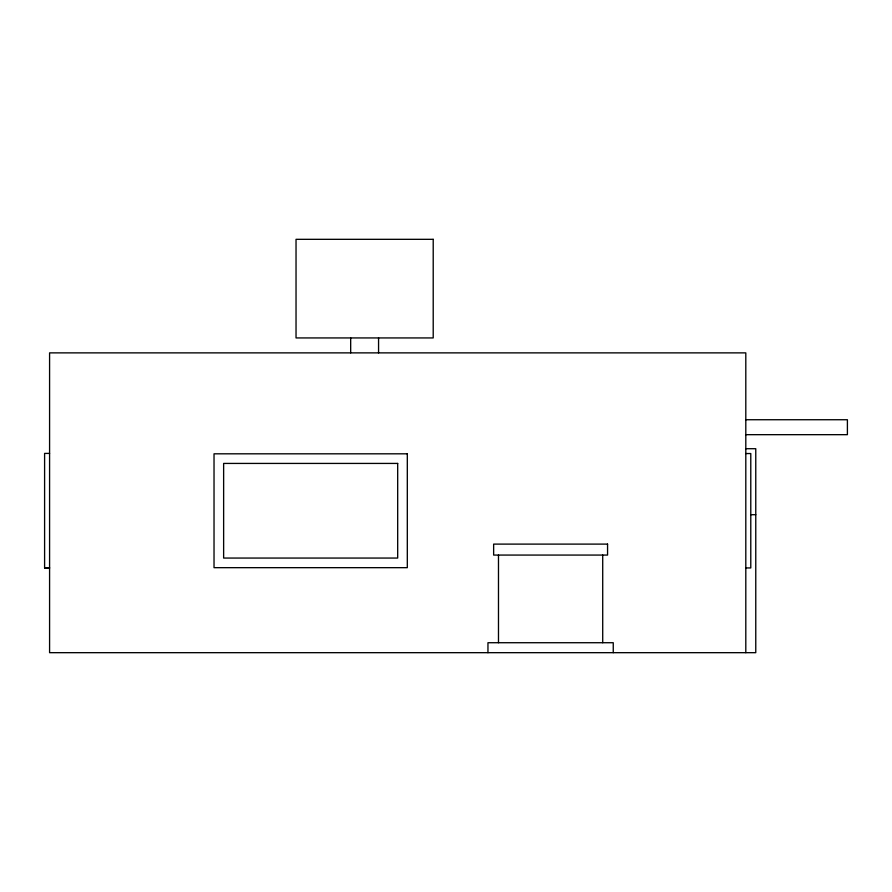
<?xml version="1.0" encoding="UTF-8"?>
<svg xmlns="http://www.w3.org/2000/svg" width="892" height="892" viewBox="0 0 892 892"><rect width="100%" height="100%" fill="white"/><g stroke="black" fill="none" stroke-linecap="round" stroke-linejoin="round"><path stroke-width="1.34" d="M745.801 419.731L847.4 419.731L847.4 434.672L745.801 434.672M745.801 448.709L755.769 448.709L755.769 652.676L49.584 652.676L49.584 352.875L745.801 352.875L745.801 652.676M49.584 453.404L44.6 453.404L44.6 568.081L49.584 568.081M745.801 453.549L750.785 453.549L750.785 567.936L745.801 567.936M750.785 514.706L755.769 514.706M44.6 567.758L49.584 567.758M613.25 652.676L613.25 642.719L487.957 642.719L487.957 652.676M602.713 555.069L602.713 642.719M498.483 555.069L498.483 642.719M378.565 337.934L378.565 352.875M350.679 337.934L350.679 352.875M433.211 239.324L296.032 239.324L296.032 337.934L433.211 337.934L433.211 239.324M407.31 453.816L214.024 453.816L214.024 567.669L407.31 567.669L407.31 453.816M397.687 463.427L223.636 463.427L223.636 558.058L397.687 558.058L397.687 463.427M607.563 544.109L493.644 544.109L493.644 555.069L607.563 555.069L607.563 544.109"/></g></svg>
